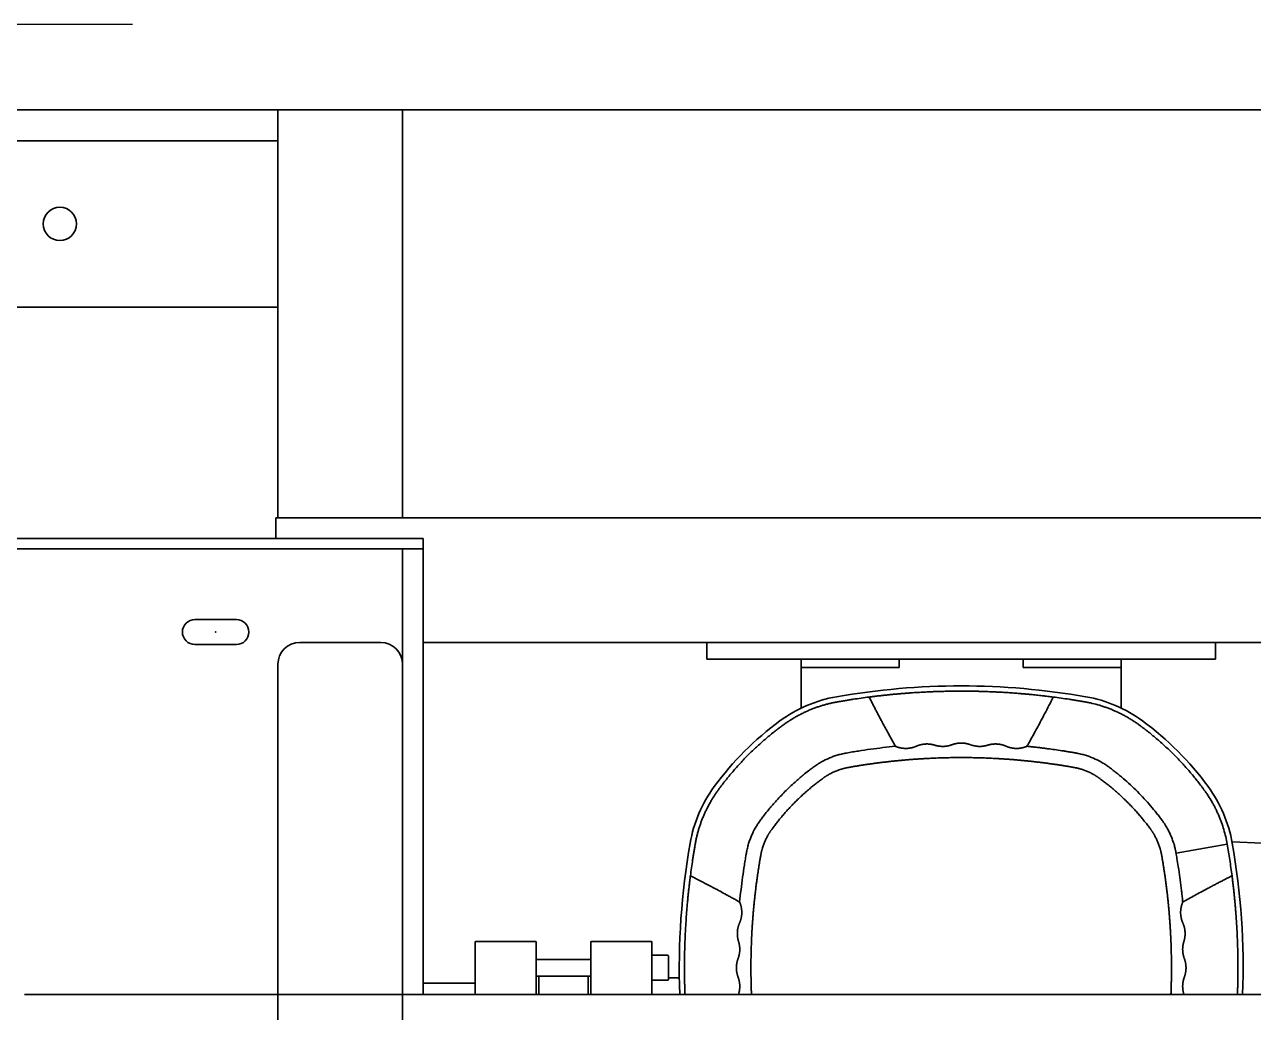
# Model space of a CAD drawing. Header units: millimetres. Extents: x 2509 to 128734, y 2492 to 91667.
# Drawn here: x 72451 to 73042, y 55551 to 56026 of the extents above; entities that cross this region are included whole.
import ezdxf

# ---------------------------------------------------------------- set-up
doc = ezdxf.new("R2010")
doc.units = ezdxf.units.MM
doc.linetypes.add('CENTER', pattern=[50.8, 31.75, -6.35, 6.35, -6.35])
for name, color, linetype in [('7标注层', 4, 'Continuous'), ('SSH_搬运系统', 7, 'Continuous'), ('SSH_货架系统', 7, 'Continuous')]:
    doc.layers.add(name, color=color, linetype=linetype)

# ---------------------------------------------------------------- blocks, each defined once
blk = doc.blocks.new('SSH-提升机')
at = {"layer": 'SSH_搬运系统', "lineweight": 35}
for p, q in [((777437.76, 264316.72), (777437.76, 266034.72)), ((777644.26, 266034.72), (777644.26, 265434.72)), ((777649.26, 266034.72), (777649.26, 265444.72)), ((777649.26, 266034.72), (777649.26, 265434.72)), ((777452.76, 265654.72), (777452.76, 265504.72)), ((777532.76, 265654.72), (777532.76, 265504.72)), ((777532.76, 265654.72), (777532.76, 265504.72)), ((777863.76, 264724.75), (777863.76, 265626.71)), ((777863.76, 264724.75), (777863.76, 265626.71)), ((777683.26, 265524.72), (777683.26, 265544.72)), ((777695.26, 265524.72), (777695.26, 265544.72)), ((777437.76, 265504.72), (777634.27, 265504.72)), ((777437.76, 265504.72), (777452.77, 265504.72)), ((777452.76, 265504.72), (777459.76, 265504.72)), ((777459.76, 265504.72), (777525.76, 265504.72)), ((777532.76, 265504.72), (777525.76, 265504.72)), ((777532.77, 265504.72), (777634.27, 265504.72)), ((777634.26, 264845.72), (777634.26, 265505.72)), ((777634.26, 265505.72), (777644.26, 265505.72)), ((777634.26, 264845.72), (777634.26, 265505.72)), ((777743.76, 265504.72), (777704.76, 265504.72)), ((777938.76, 265504.72), (777743.76, 265504.72)), ((777694.26, 265494.22), (777694.26, 265455.22)), ((777634.27, 265444.72), (777437.76, 265444.72)), ((777634.27, 265444.72), (777437.76, 265444.72)), ((777649.26, 265444.72), (777949.26, 265444.72)), ((777704.76, 265444.72), (777743.76, 265444.72)), ((777743.76, 265444.72), (777938.76, 265444.72)), ((777644.26, 265434.72), (777649.26, 265434.72)), ((777649.26, 265434.72), (777863.76, 265434.72)), ((777694.26, 265434.72), (777694.26, 264845.72)), ((777694.26, 265434.72), (777694.26, 264845.72)), ((777858.26, 265434.72), (777858.26, 265409.72)), ((777838.26, 265409.42), (777838.26, 265380.69)), ((777838.56, 265409.72), (777863.76, 265409.72)), ((777863.76, 265380.39), (777838.56, 265380.39)), ((777846.93, 265380.39), (777846.93, 265354.04)), ((777854.93, 265354.04), (777854.93, 265380.39)), ((777863.76, 265379.08), (777854.93, 265379.08)), ((777863.76, 265355.36), (777854.93, 265355.36)), ((777838.26, 265353.74), (777838.26, 265325.02)), ((777838.56, 265354.04), (777863.76, 265354.04)), ((777863.76, 265324.72), (777838.56, 265324.72)), ((777844.93, 265324.52), (777844.93, 265316.92)), ((777856.93, 265316.92), (777856.93, 265324.52)), ((777853.15, 265316.72), (777845.13, 265316.72)), ((777853.15, 265316.72), (777856.73, 265316.72)), ((777855.76, 265316.72), (777855.76, 265311.43)), ((777694.26, 265298.22), (777702.26, 265298.22)), ((777702.26, 265298.22), (777694.26, 265298.22)), ((777702.26, 265298.22), (777702.26, 265293.22)), ((777702.26, 265293.22), (777702.26, 265205.61)), ((777702.26, 265252.72), (777706.26, 265252.72)), ((777706.26, 265252.72), (777706.26, 265205.62)), ((777725.88, 265252.72), (777720.26, 265252.72)), ((777702.26, 265145.82), (777702.26, 265205.62)), ((777702.26, 265145.82), (777702.26, 265205.62)), ((777717.71, 265175.8), (777717.71, 265175.64)), ((777702.26, 265145.82), (777702.26, 265058.22)), ((777706.26, 265145.82), (777706.26, 265098.72)), ((777702.26, 265098.72), (777706.26, 265098.72)), ((777720.26, 265098.72), (777725.88, 265098.72)), ((777791.37, 265047.65), (777795.68, 265072.27)), ((777702.26, 265058.22), (777702.26, 265053.22)), ((777702.26, 265053.22), (777694.26, 265053.22)), ((777702.26, 265053.22), (777694.26, 265053.22)), ((777790.96, 265030.72), (777790.33, 265045.29))]:
    blk.add_line(p, q, dxfattribs=at)
blk.add_circle((777492.76, 265609.72), 8, dxfattribs=at)
for centre, radius, start, end in [((777689.26, 265544.72), 6, 0, 180), ((777689.26, 265524.72), 6, 180, 0), ((777704.76, 265494.22), 10.5, 90, 180), ((777704.76, 265455.22), 10.5, 180, 270), ((777838.56, 265409.42), 0.3, 90, 180), ((777838.56, 265380.69), 0.3, 180, 270), ((777838.56, 265353.74), 0.3, 90, 180), ((777838.56, 265325.02), 0.3, 180, 270), ((777845.13, 265324.52), 0.2, 90, 180), ((777856.73, 265324.52), 0.2, 0, 90), ((777845.13, 265316.92), 0.2, 180, 270), ((777856.73, 265316.92), 0.2, 270, 0), ((777850.96, 264963.47), 348, 87.8924, 99.93273), ((777802.15, 265242.23), 65, 99.93273, 126.27769), ((777850.96, 265175.72), 147.5, 126.27769, 143.72231), ((777784.45, 265224.53), 65, 143.72231, 170.06727), ((778063.21, 265175.72), 348, 170.06727, 189.93273), ((777784.45, 265126.9), 65, 189.93273, 216.27769), ((777850.96, 265175.72), 147.5, 216.27769, 233.72231), ((777802.15, 265109.21), 65, 233.72231, 260.06727), ((777850.96, 265387.97), 348, 260.06727, 272.1076)]:
    blk.add_arc(centre, radius, start, end, dxfattribs=at)
for points, degree, knots in [([(777806.66, 265306.11), (777806.84, 265306.14), (777807.2, 265306.18), (777807.76, 265306.26), (777808.33, 265306.33), (777808.92, 265306.4), (777809.52, 265306.47), (777810.59, 265306.6), (777812.17, 265306.78), (777814.24, 265307.01), (777816.34, 265307.23), (777817.96, 265307.39), (777819.27, 265307.51), (777820.17, 265307.59), (777821.18, 265307.68), (777823.2, 265307.85), (777826.32, 265308.1), (777829.8, 265308.32), (777831.99, 265308.45), (777832.93, 265308.5), (777833.32, 265308.52), (777834.42, 265308.57), (777836.75, 265308.68), (777839.64, 265308.79), (777842.2, 265308.86), (777843.63, 265308.89), (777844.63, 265308.91), (777845.67, 265308.93), (777847.14, 265308.95), (777848.7, 265308.96), (777849.79, 265308.97), (777850.34, 265308.97), (777850.61, 265308.97), (777850.75, 265308.97), (777850.82, 265308.97), (777850.85, 265308.97), (777850.87, 265308.97), (777850.88, 265308.97), (777850.88, 265308.97), (777850.88, 265308.97), (777850.88, 265308.97), (777850.88, 265308.97), (777850.88, 265308.97), (777850.88, 265308.97), (777850.88, 265308.97)], 3, [0, 0, 0, 0, 0.58753, 1.180979, 1.781189, 2.388975, 3.005122, 3.630382, 5.665804, 7.766274, 9.806797, 11.909193, 12.623763, 13.77494, 14.651268, 15.690767, 19.892793, 23.929445, 25.99219, 26.51012, 26.787103, 27.178619, 29.883576, 33.756296, 35.72843, 37.483415, 38.06133, 38.791339, 40.644595, 42.501937, 43.426369, 43.888242, 44.119102, 44.234515, 44.292216, 44.321066, 44.335491, 44.342703, 44.346309, 44.348112, 44.349014, 44.349465, 44.34969, 44.350212, 44.350212, 44.350212, 44.350212]), ([(777851.04, 265308.97), (777851.41, 265308.97), (777851.78, 265308.97), (777852.33, 265308.96), (777852.52, 265308.96), (777852.88, 265308.96), (777853.44, 265308.96), (777853.98, 265308.95), (777854.53, 265308.95), (777854.72, 265308.95), (777855.08, 265308.94), (777855.26, 265308.94), (777855.63, 265308.94), (777855.81, 265308.93), (777856.08, 265308.93), (777856.17, 265308.93), (777856.36, 265308.93), (777856.45, 265308.92), (777856.9, 265308.92), (777857.26, 265308.91), (777857.72, 265308.9), (777857.81, 265308.9), (777857.99, 265308.9), (777858.26, 265308.89), (777858.53, 265308.88), (777858.9, 265308.88), (777859.08, 265308.87), (777859.44, 265308.86), (777859.62, 265308.86), (777860.17, 265308.84), (777860.54, 265308.84), (777861.27, 265308.81), (777861.64, 265308.8), (777862.59, 265308.77), (777863.18, 265308.75), (777863.76, 265308.73)], 3, [0, 0, 0, 0, 1.098413, 1.098413, 1.64762, 1.64762, 2.196827, 3.29524, 3.29524, 3.844447, 3.844447, 4.393654, 4.393654, 4.94286, 4.94286, 5.217464, 5.217464, 5.492067, 5.492067, 6.59048, 6.59048, 6.865084, 6.865084, 7.139687, 7.688894, 7.688894, 8.2381, 8.2381, 8.787307, 8.787307, 9.88572, 9.88572, 10.984134, 10.984134, 12.724839, 12.724839, 12.724839, 12.724839]), ([(777765.17, 265292.61), (777765.41, 265292.79), (777765.65, 265292.96), (777766.14, 265293.31), (777766.39, 265293.49), (777767.13, 265294), (777767.63, 265294.33), (777768.63, 265294.98), (777769.13, 265295.3), (777770.15, 265295.92), (777770.67, 265296.22), (777772.22, 265297.11), (777773.27, 265297.67), (777774.87, 265298.46), (777775.41, 265298.72), (777776.49, 265299.22), (777777.04, 265299.46), (777778.14, 265299.93), (777778.69, 265300.16), (777779.81, 265300.6), (777780.37, 265300.81), (777781.08, 265301.07), (777781.22, 265301.12), (777781.5, 265301.22), (777781.93, 265301.37), (777782.35, 265301.51), (777783.21, 265301.79), (777783.78, 265301.97), (777784.93, 265302.31), (777785.51, 265302.47), (777786.67, 265302.78), (777787.25, 265302.93), (777788.13, 265303.13), (777788.42, 265303.2), (777789.01, 265303.33), (777789.3, 265303.39), (777789.89, 265303.51), (777790.18, 265303.57), (777790.77, 265303.68), (777791.07, 265303.74), (777791.37, 265303.79)], 3, [0, 0, 0, 0, 0.89805, 0.89805, 1.7961, 1.7961, 3.5922, 3.5922, 5.3883, 5.3883, 7.1844, 7.1844, 10.7766, 10.7766, 12.5727, 12.5727, 14.3688, 14.3688, 16.1649, 16.1649, 17.961, 17.961, 18.410024, 18.410024, 18.859049, 19.757099, 19.757099, 21.553199, 21.553199, 23.349299, 23.349299, 25.145399, 25.145399, 26.043449, 26.043449, 26.941499, 26.941499, 27.839549, 27.839549, 28.737599, 28.737599, 28.737599, 28.737599]), ([(777791.37, 265303.79), (777791.53, 265303.82), (777791.68, 265303.84), (777792, 265303.9), (777792.16, 265303.93), (777792.64, 265304.01), (777792.95, 265304.06), (777793.91, 265304.22), (777794.54, 265304.33), (777795.82, 265304.54), (777796.45, 265304.64), (777797.73, 265304.84), (777798.36, 265304.94), (777801.55, 265305.43), (777804.1, 265305.78), (777806.66, 265306.11)], 3, [0, 0, 0, 0, 0.48334, 0.48334, 0.966681, 0.966681, 1.933362, 1.933362, 3.866723, 3.866723, 5.800085, 5.800085, 7.733447, 7.733447, 15.466893, 15.466893, 15.466893, 15.466893]), ([(777819.3, 265282.4), (777818.94, 265283.04), (777818.23, 265284.3), (777817.18, 265286.18), (777815.94, 265288.43), (777814.51, 265291.04), (777812.72, 265294.37), (777810.78, 265298.04), (777808.7, 265302.07), (777807.34, 265304.76), (777806.66, 265306.11)], 3, [0, 0, 0, 0, 2.172559, 4.317495, 6.434865, 9.828884, 13.231837, 17.758302, 22.306542, 26.877073, 26.877073, 26.877073, 26.877073]), ([(777734.07, 265261.51), (777734.34, 265261.89), (777734.62, 265262.26), (777735.17, 265263), (777735.45, 265263.37), (777736.01, 265264.1), (777736.3, 265264.47), (777736.86, 265265.2), (777737.15, 265265.56), (777738.01, 265266.64), (777738.59, 265267.36), (777739.76, 265268.78), (777740.35, 265269.48), (777742.15, 265271.57), (777743.37, 265272.94), (777745.87, 265275.63), (777748.41, 265278.27), (777751.05, 265280.81), (777753.74, 265283.31), (777755.11, 265284.53), (777757.2, 265286.33), (777757.9, 265286.92), (777759.32, 265288.09), (777760.04, 265288.67), (777761.12, 265289.53), (777761.48, 265289.82), (777762.21, 265290.38), (777762.58, 265290.67), (777763.31, 265291.23), (777763.68, 265291.51), (777764.42, 265292.06), (777764.79, 265292.34), (777765.17, 265292.61)], 3, [0, 0, 0, 0, 1.3796, 1.3796, 2.7592, 2.7592, 4.138801, 4.138801, 5.518401, 5.518401, 8.277601, 8.277601, 11.036802, 11.036802, 16.555202, 16.555202, 22.073603, 27.592004, 27.592004, 33.110405, 33.110405, 35.869605, 35.869605, 38.628806, 38.628806, 40.008406, 40.008406, 41.388006, 41.388006, 42.767606, 42.767606, 44.147206, 44.147206, 44.147206, 44.147206]), ([(777779.96, 265272.46), (777780.61, 265272.93), (777781.23, 265273.36), (777782.46, 265274.15), (777783.07, 265274.52), (777784.88, 265275.54), (777786.07, 265276.13), (777787.92, 265276.93), (777788.54, 265277.18), (777789.82, 265277.65), (777790.48, 265277.87), (777791.84, 265278.29), (777792.54, 265278.48), (777793.66, 265278.75), (777794.04, 265278.84), (777794.64, 265278.97), (777794.84, 265279.01), (777795.25, 265279.09), (777795.47, 265279.13), (777795.68, 265279.16)], 3, [0, 0, 0, 0, 2.155235, 2.155235, 4.310471, 4.310471, 8.620941, 8.620941, 10.776177, 10.776177, 12.931412, 12.931412, 15.086647, 15.086647, 16.164265, 16.164265, 16.703074, 16.703074, 17.241882, 17.241882, 17.241882, 17.241882]), ([(777795.68, 265279.16), (777795.92, 265279.21), (777796.16, 265279.25), (777796.64, 265279.33), (777796.88, 265279.37), (777797.6, 265279.5), (777798.09, 265279.58), (777799.54, 265279.82), (777800.51, 265279.97), (777803.43, 265280.43), (777805.39, 265280.72), (777811.3, 265281.53), (777815.28, 265282), (777819.3, 265282.4)], 3, [0, 0, 0, 0, 0.745191, 0.745191, 1.490382, 1.490382, 2.980764, 2.980764, 5.961528, 5.961528, 11.923056, 11.923056, 23.846112, 23.846112, 23.846112, 23.846112]), ([(777829.37, 265282.45), (777827, 265281.41), (777824.44, 265281.37), (777823.35, 265281.36), (777821.46, 265281.67), (777820.3, 265282.01), (777819.92, 265282.15), (777819.65, 265282.25), (777819.3, 265282.4)], 2, [0, 0, 0, 5.176802, 5.176802, 7.247523, 8.800564, 9.577084, 9.577084, 10.353605, 10.353605, 10.353605]), ([(777838.26, 265282.93), (777837.65, 265283.12), (777837.08, 265283.24), (777836.45, 265283.37), (777834.83, 265283.55), (777831.53, 265283.39), (777829.37, 265282.45)], 2, [0, 0, 0, 1.298611, 1.298611, 2.597222, 4.545139, 9.090278, 9.090278, 9.090278]), ([(777846.51, 265283.16), (777846.01, 265282.97), (777845.56, 265282.84), (777845.06, 265282.7), (777844.56, 265282.6), (777843.49, 265282.38), (777842.44, 265282.35), (777841.3, 265282.32), (777839.65, 265282.57), (777839.09, 265282.7), (777838.73, 265282.79), (777838.26, 265282.93)], 2, [0, 0, 0, 1.05075, 1.05075, 2.1015, 2.1015, 4.203001, 4.203001, 6.304501, 7.355251, 7.355251, 8.406001, 8.406001, 8.406001]), ([(777850.96, 265283.97), (777849.76, 265283.97), (777848, 265283.63), (777847.41, 265283.46), (777847.03, 265283.35), (777846.51, 265283.16)], 2, [0, 0, 0, 2.27393, 3.410895, 3.410895, 4.54786, 4.54786, 4.54786]), ([(777855.41, 265283.16), (777855.16, 265283.25), (777855.08, 265283.28), (777854.87, 265283.35), (777854.64, 265283.42), (777854.03, 265283.6), (777852.21, 265283.97), (777850.96, 265283.97)], 2, [0, 0, 0, 0.568408, 0.568408, 1.136815, 1.136815, 2.273631, 4.547261, 4.547261, 4.547261]), ([(777863.66, 265282.93), (777863.42, 265282.85), (777863.01, 265282.74), (777862.24, 265282.56), (777860.65, 265282.32), (777858.5, 265282.37), (777856.91, 265282.68), (777856.39, 265282.83), (777855.93, 265282.97), (777855.41, 265283.16)], 2, [0, 0, 0, 0.525379, 1.050758, 2.101515, 4.203031, 6.304546, 7.355304, 7.355304, 8.406061, 8.406061, 8.406061]), ([(777754.22, 265246.72), (777754.42, 265246.98), (777755.04, 265247.83), (777756.31, 265249.49), (777758.5, 265252.24), (777761.76, 265256.06), (777766.07, 265260.61), (777770.62, 265264.92), (777774.44, 265268.18), (777777.19, 265270.37), (777778.85, 265271.64), (777779.7, 265272.27), (777779.96, 265272.46)], 3, [0, 0, 0, 0, 1.035516, 3.311454, 6.562794, 11.764938, 18.267618, 24.770298, 29.972442, 33.223782, 35.49972, 36.535232, 36.535232, 36.535232, 36.535232]), ([(777796.89, 265272.27), (777810.25, 265274.61), (777823.77, 265275.79), (777837.34, 265276.97), (777857.39, 265276.97), (777863.8, 265276.7)], 2, [0, 0, 0, 27.181943, 27.181943, 54.363885, 67.181862, 67.181862, 67.181862]), ([(777722.89, 265235.31), (777722.94, 265235.61), (777723, 265235.91), (777723.11, 265236.5), (777723.17, 265236.79), (777723.29, 265237.38), (777723.35, 265237.67), (777723.48, 265238.26), (777723.55, 265238.55), (777723.75, 265239.42), (777723.9, 265240), (777724.2, 265241.15), (777724.36, 265241.73), (777724.7, 265242.87), (777724.88, 265243.44), (777725.25, 265244.57), (777725.44, 265245.13), (777725.85, 265246.25), (777726.06, 265246.81), (777726.49, 265247.92), (777726.72, 265248.48), (777727.19, 265249.57), (777727.43, 265250.12), (777727.93, 265251.21), (777728.19, 265251.75), (777728.52, 265252.43), (777728.59, 265252.56), (777728.73, 265252.83), (777728.93, 265253.23), (777729.14, 265253.63), (777729.56, 265254.43), (777729.85, 265254.95), (777730.45, 265256), (777730.75, 265256.51), (777731.38, 265257.54), (777731.7, 265258.04), (777732.35, 265259.05), (777732.68, 265259.55), (777733.19, 265260.29), (777733.37, 265260.54), (777733.72, 265261.03), (777733.89, 265261.27), (777734.07, 265261.51)], 3, [0, 0, 0, 0, 0.898053, 0.898053, 1.796106, 1.796106, 2.694158, 2.694158, 3.592211, 3.592211, 5.388317, 5.388317, 7.184422, 7.184422, 8.980528, 8.980528, 10.776634, 10.776634, 12.572739, 12.572739, 14.368845, 14.368845, 16.164951, 16.164951, 17.961056, 17.961056, 18.410083, 18.410083, 18.859109, 19.757162, 19.757162, 21.553267, 21.553267, 23.349373, 23.349373, 25.145479, 25.145479, 26.941584, 26.941584, 27.839637, 27.839637, 28.73769, 28.73769, 28.73769, 28.73769]), ([(777706.26, 265252.72), (777707.51, 265252.72), (777710.67, 265252.72), (777714.34, 265252.72), (777716.34, 265252.72), (777718.27, 265252.72), (777720.26, 265252.72)], 2, [0, 0, 0, 3.5, 7, 10.5, 10.5, 14, 14, 14]), ([(777747.52, 265231), (777747.56, 265231.21), (777747.59, 265231.43), (777747.67, 265231.84), (777747.71, 265232.04), (777747.84, 265232.64), (777747.93, 265233.02), (777748.2, 265234.14), (777748.39, 265234.84), (777748.81, 265236.2), (777749.03, 265236.86), (777749.5, 265238.14), (777749.75, 265238.76), (777750.55, 265240.61), (777751.14, 265241.8), (777752.16, 265243.61), (777752.53, 265244.22), (777753.12, 265245.14), (777753.33, 265245.45), (777753.76, 265246.08), (777753.99, 265246.4), (777754.22, 265246.72)], 3, [0, 0, 0, 0, 0.538811, 0.538811, 1.077622, 1.077622, 2.155245, 2.155245, 4.310489, 4.310489, 6.465734, 6.465734, 8.620978, 8.620978, 12.931467, 12.931467, 15.086712, 15.086712, 16.164334, 16.164334, 17.241956, 17.241956, 17.241956, 17.241956]), ([(777720.57, 265220.02), (777720.9, 265222.58), (777721.26, 265225.13), (777721.74, 265228.32), (777721.84, 265228.96), (777722.04, 265230.23), (777722.14, 265230.86), (777722.35, 265232.14), (777722.46, 265232.77), (777722.62, 265233.73), (777722.67, 265234.04), (777722.75, 265234.52), (777722.78, 265234.68), (777722.84, 265235), (777722.86, 265235.15), (777722.89, 265235.31)], 3, [0, 0, 0, 0, 7.733471, 7.733471, 9.666838, 9.666838, 11.600206, 11.600206, 13.533574, 13.533574, 14.500258, 14.500258, 14.983599, 14.983599, 15.466941, 15.466941, 15.466941, 15.466941]), ([(777744.28, 265207.38), (777744.68, 265211.4), (777745.15, 265215.38), (777745.96, 265221.29), (777746.25, 265223.25), (777746.71, 265226.17), (777746.86, 265227.14), (777747.1, 265228.59), (777747.19, 265229.08), (777747.35, 265230.04), (777747.43, 265230.52), (777747.52, 265231)], 3, [0, 0, 0, 0, 11.923061, 11.923061, 17.884592, 17.884592, 20.865358, 20.865358, 22.35574, 22.35574, 23.846123, 23.846123, 23.846123, 23.846123]), ([(777754.41, 265229.79), (777752.07, 265216.43), (777750.89, 265202.91), (777749.71, 265189.34), (777749.71, 265162.1), (777750.89, 265148.53), (777752.07, 265135.01), (777754.41, 265121.64)], 2, [0, 0, 0, 27.171882, 27.171882, 54.343765, 81.515647, 81.515647, 108.68753, 108.68753, 108.68753]), ([(777754.41, 265121.64), (777752.07, 265135.01), (777750.89, 265148.53), (777749.71, 265162.1), (777749.71, 265189.34), (777750.89, 265202.91), (777752.07, 265216.43), (777754.41, 265229.79)], 2, [0, 0, 0, 27.171882, 27.171882, 54.343765, 81.515647, 81.515647, 108.68753, 108.68753, 108.68753]), ([(777718.17, 265193.43), (777718.22, 265194.51), (777718.28, 265195.6), (777718.42, 265197.8), (777718.49, 265198.9), (777718.59, 265200.29), (777718.61, 265200.57), (777718.64, 265200.98), (777718.65, 265201.12), (777718.67, 265201.4), (777718.68, 265201.54), (777718.73, 265202.24), (777718.78, 265202.79), (777718.84, 265203.63), (777718.86, 265203.9), (777718.91, 265204.46), (777718.93, 265204.74), (777718.98, 265205.29), (777719, 265205.57), (777719.05, 265206.12), (777719.08, 265206.4), (777719.12, 265206.81), (777719.13, 265206.95), (777719.15, 265207.23), (777719.17, 265207.37), (777719.2, 265207.78), (777719.23, 265208.06), (777719.28, 265208.61), (777719.31, 265208.89), (777719.36, 265209.44), (777719.39, 265209.72), (777719.47, 265210.56), (777719.53, 265211.11), (777719.65, 265212.22), (777719.71, 265212.78), (777719.8, 265213.62), (777719.83, 265213.9), (777719.89, 265214.46), (777719.92, 265214.74), (777719.99, 265215.3), (777720.02, 265215.58), (777720.09, 265216.14), (777720.12, 265216.42), (777720.19, 265216.98), (777720.22, 265217.26), (777720.27, 265217.68), (777720.29, 265217.82), (777720.31, 265218.03), (777720.32, 265218.1), (777720.34, 265218.24), (777720.38, 265218.59), (777720.43, 265218.94), (777720.5, 265219.48), (777720.53, 265219.76), (777720.57, 265220.02)], 3, [0, 0, 0, 0, 3.338572, 3.338572, 6.677144, 6.677144, 7.511787, 7.511787, 7.929109, 7.929109, 8.34643, 8.34643, 10.015716, 10.015716, 10.850359, 10.850359, 11.685002, 11.685002, 12.519645, 12.519645, 13.354288, 13.354288, 13.77161, 13.77161, 14.188931, 14.188931, 15.023574, 15.023574, 15.858217, 15.858217, 16.692861, 16.692861, 18.362147, 18.362147, 20.031433, 20.031433, 20.866076, 20.866076, 21.700719, 21.700719, 22.535362, 22.535362, 23.370005, 23.370005, 24.204648, 24.204648, 24.621969, 24.621969, 24.83063, 24.83063, 25.039291, 25.873934, 25.873934, 26.708577, 26.708577, 26.708577, 26.708577]), ([(777720.57, 265220.02), (777721.15, 265219.73), (777722.31, 265219.15), (777724.05, 265218.26), (777725.78, 265217.37), (777727.51, 265216.48), (777729.23, 265215.58), (777730.95, 265214.68), (777733.05, 265213.56), (777735.55, 265212.22), (777738.44, 265210.64), (777741.36, 265209.03), (777743.3, 265207.93), (777744.28, 265207.38)], 3, [0, 0, 0, 0, 1.968044, 3.930696, 5.887992, 7.839974, 9.786684, 11.728169, 13.664475, 16.931172, 20.222021, 23.537236, 26.877094, 26.877094, 26.877094, 26.877094]), ([(777744.28, 265207.38), (777744.62, 265206.57), (777744.84, 265205.81), (777745.19, 265204.55), (777745.28, 265203.27), (777745.38, 265201.7), (777744.98, 265199.42), (777744.75, 265198.7), (777744.54, 265198.01), (777744.24, 265197.31)], 2, [0, 0, 0, 2.589793, 2.589793, 5.179585, 5.179585, 7.769378, 9.064275, 9.064275, 10.359171, 10.359171, 10.359171]), ([(777706.26, 265205.62), (777705.62, 265205.62), (777705.05, 265205.62), (777704.05, 265205.62), (777703.63, 265205.62), (777702.95, 265205.62), (777702.69, 265205.62), (777702.35, 265205.62), (777702.26, 265205.62), (777702.26, 265205.62)], 3, [0, 0, 0, 0, 1.001609, 1.001609, 2.003218, 2.003218, 3.004826, 3.004826, 3.9999, 3.9999, 3.9999, 3.9999]), ([(777744.24, 265197.31), (777744, 265196.75), (777743.84, 265196.29), (777743.64, 265195.7), (777743.22, 265193.9), (777743.15, 265192.18), (777743.21, 265190.95), (777743.33, 265190.21), (777743.41, 265189.7), (777743.53, 265189.18), (777743.62, 265188.85), (777743.75, 265188.42)], 2, [0, 0, 0, 1.136962, 1.136962, 2.273925, 4.547849, 5.457419, 6.821774, 6.821774, 7.958736, 7.958736, 9.095699, 9.095699, 9.095699]), ([(777717.71, 265175.8), (777717.71, 265176.17), (777717.71, 265176.53), (777717.72, 265177.27), (777717.72, 265177.64), (777717.72, 265178.37), (777717.73, 265178.74), (777717.73, 265179.47), (777717.74, 265179.84), (777717.74, 265180.38), (777717.75, 265180.57), (777717.75, 265180.93), (777717.76, 265181.11), (777717.76, 265181.66), (777717.77, 265182.02), (777717.78, 265182.56), (777717.78, 265182.74), (777717.79, 265183.01), (777717.79, 265183.1), (777717.8, 265183.29), (777717.8, 265183.38), (777717.81, 265183.83), (777717.82, 265184.2), (777717.84, 265184.93), (777717.85, 265185.29), (777717.87, 265186.03), (777717.88, 265186.39), (777717.9, 265187.13), (777717.91, 265187.5), (777717.94, 265188.24), (777717.95, 265188.61), (777717.98, 265189.35), (777718, 265189.73), (777718.02, 265190.28), (777718.03, 265190.47), (777718.04, 265190.75), (777718.04, 265190.85), (777718.05, 265191.03), (777718.06, 265191.13), (777718.08, 265191.59), (777718.09, 265191.96), (777718.13, 265192.7), (777718.15, 265193.07), (777718.17, 265193.43)], 3, [0, 0, 0, 0, 1.102594, 1.102594, 2.205188, 2.205188, 3.307782, 3.307782, 4.410377, 4.410377, 4.961674, 4.961674, 5.512971, 5.512971, 6.615565, 6.615565, 7.166862, 7.166862, 7.44251, 7.44251, 7.718159, 7.718159, 8.820753, 8.820753, 9.923347, 9.923347, 11.025941, 11.025941, 12.128535, 12.128535, 13.23113, 13.23113, 14.333724, 14.333724, 14.885021, 14.885021, 15.160669, 15.160669, 15.436318, 15.436318, 16.538912, 16.538912, 17.641506, 17.641506, 17.641506, 17.641506]), ([(777743.75, 265188.42), (777743.9, 265187.93), (777743.99, 265187.55), (777744.11, 265187.02), (777744.35, 265185.45), (777744.31, 265183.29), (777744.01, 265181.71), (777743.73, 265180.72), (777743.52, 265180.17)], 2, [0, 0, 0, 1.050747, 1.050747, 2.101495, 4.202989, 6.304484, 7.355231, 8.405979, 8.405979, 8.405979]), ([(777743.52, 265180.17), (777743.33, 265179.64), (777743.22, 265179.25), (777743.05, 265178.67), (777742.71, 265176.92), (777742.71, 265175.72)], 2, [0, 0, 0, 1.136818, 1.136818, 2.273636, 4.547272, 4.547272, 4.547272]), ([(777720.57, 265131.41), (777720.51, 265131.83), (777720.46, 265132.26), (777720.35, 265133.13), (777720.29, 265133.57), (777720.19, 265134.45), (777720.13, 265134.9), (777720.05, 265135.58), (777720.03, 265135.81), (777719.99, 265136.15), (777719.97, 265136.26), (777719.95, 265136.49), (777719.93, 265136.61), (777719.82, 265137.64), (777719.72, 265138.56), (777719.57, 265139.93), (777719.52, 265140.38), (777719.43, 265141.3), (777719.39, 265141.75), (777719.32, 265142.43), (777719.3, 265142.66), (777719.25, 265143.11), (777719.23, 265143.34), (777719.19, 265143.79), (777719.17, 265144.02), (777719.13, 265144.47), (777719.11, 265144.7), (777719.07, 265145.15), (777719.05, 265145.38), (777719.02, 265145.72), (777719.01, 265145.83), (777718.99, 265146.06), (777718.98, 265146.17), (777718.95, 265146.51), (777718.93, 265146.74), (777718.89, 265147.19), (777718.87, 265147.42), (777718.82, 265148.1), (777718.78, 265148.55), (777718.71, 265149.47), (777718.68, 265149.92), (777718.58, 265151.29), (777718.51, 265152.21), (777718.42, 265153.59), (777718.39, 265154.05), (777718.34, 265154.97), (777718.31, 265155.43), (777718.28, 265156.01), (777718.27, 265156.13), (777718.26, 265156.36), (777718.24, 265156.71), (777718.22, 265157.05), (777718.2, 265157.4), (777718.19, 265157.51), (777718.18, 265157.74), (777718.17, 265157.86), (777718.16, 265158.2), (777718.15, 265158.43), (777718.13, 265158.78), (777718.12, 265158.89), (777718.11, 265159.12), (777718.1, 265159.47), (777718.08, 265159.82), (777718.06, 265160.16), (777718.06, 265160.28), (777718.05, 265160.51), (777718.03, 265160.86), (777718.02, 265161.21), (777717.99, 265161.91), (777717.97, 265162.38), (777717.94, 265163.32), (777717.92, 265163.79), (777717.89, 265164.73), (777717.87, 265165.21), (777717.86, 265165.8), (777717.85, 265165.92), (777717.85, 265166.16), (777717.84, 265166.28), (777717.83, 265166.63), (777717.83, 265166.87), (777717.81, 265167.34), (777717.81, 265167.7), (777717.8, 265168.05), (777717.79, 265168.29), (777717.79, 265168.4), (777717.78, 265168.76), (777717.78, 265168.99), (777717.77, 265169.34), (777717.77, 265169.46), (777717.77, 265169.69), (777717.76, 265169.81), (777717.75, 265170.39), (777717.75, 265170.86), (777717.73, 265171.81), (777717.73, 265172.28), (777717.72, 265173.71), (777717.71, 265174.67), (777717.71, 265175.64)], 3, [0, 0, 0, 0, 1.385947, 1.385947, 2.771894, 2.771894, 4.157841, 4.157841, 4.850815, 4.850815, 5.197302, 5.197302, 5.543788, 5.543788, 8.315682, 8.315682, 9.70163, 9.70163, 11.087577, 11.087577, 11.78055, 11.78055, 12.473524, 12.473524, 13.166497, 13.166497, 13.859471, 13.859471, 14.552444, 14.552444, 14.898931, 14.898931, 15.245418, 15.245418, 15.938391, 15.938391, 16.631365, 16.631365, 18.017312, 18.017312, 19.403259, 19.403259, 22.175153, 22.175153, 23.5611, 23.5611, 24.947047, 24.947047, 25.293534, 25.293534, 25.640021, 26.332994, 26.332994, 26.679481, 26.679481, 27.025968, 27.025968, 27.718942, 27.718942, 28.065428, 28.065428, 28.411915, 29.104889, 29.104889, 29.451375, 29.451375, 29.797862, 30.490836, 30.490836, 31.876783, 31.876783, 33.26273, 33.26273, 34.648677, 34.648677, 34.995164, 34.995164, 35.34165, 35.34165, 36.034624, 36.034624, 36.727597, 37.074084, 37.074084, 37.420571, 37.420571, 38.113545, 38.113545, 38.460031, 38.460031, 38.806518, 38.806518, 40.192465, 40.192465, 41.578412, 41.578412, 44.350306, 44.350306, 44.350306, 44.350306]), ([(777742.71, 265175.72), (777742.71, 265175.14), (777742.84, 265173.72), (777743.04, 265172.87), (777743.22, 265172.1), (777743.52, 265171.27)], 2, [0, 0, 0, 0.909651, 2.274128, 2.274128, 4.548256, 4.548256, 4.548256]), ([(777743.52, 265171.27), (777744.28, 265169.24), (777744.33, 265167.13), (777744.36, 265165.97), (777744.09, 265164.3), (777743.95, 265163.72), (777743.88, 265163.43), (777743.75, 265163.02)], 2, [0, 0, 0, 4.200893, 4.200893, 6.301339, 7.351562, 7.351562, 8.401786, 8.401786, 8.401786]), ([(777743.75, 265163.02), (777743.55, 265162.37), (777743.33, 265161.29), (777743.27, 265160.84), (777743.14, 265159.83), (777743.17, 265158.84), (777743.21, 265157.62), (777743.6, 265155.86), (777743.98, 265154.72), (777744.24, 265154.13)], 2, [0, 0, 0, 1.515878, 2.526463, 2.526463, 4.547633, 4.547633, 6.82145, 7.958358, 9.095267, 9.095267, 9.095267]), ([(777744.24, 265154.13), (777744.57, 265153.37), (777744.77, 265152.68), (777745.16, 265151.39), (777745.26, 265150.08), (777745.33, 265149.28), (777745.26, 265147.7), (777744.99, 265146.12), (777744.75, 265145.34), (777744.65, 265144.99), (777744.51, 265144.64), (777744.43, 265144.41), (777744.28, 265144.05)], 2, [0, 0, 0, 2.590212, 2.590212, 5.180425, 5.180425, 6.475531, 7.770637, 9.065743, 9.065743, 9.713296, 9.713296, 10.36085, 10.36085, 10.36085]), ([(777702.26, 265145.82), (777702.26, 265145.82), (777702.35, 265145.82), (777702.69, 265145.82), (777702.95, 265145.82), (777703.63, 265145.82), (777704.05, 265145.82), (777705.05, 265145.82), (777705.62, 265145.82), (777706.26, 265145.82)], 3, [0, 0, 0, 0, 1.000025, 1.000025, 2.00005, 2.00005, 3.000075, 3.000075, 4.0001, 4.0001, 4.0001, 4.0001]), ([(777744.28, 265144.05), (777743.66, 265143.7), (777742.41, 265143), (777740.56, 265141.97), (777738.33, 265140.73), (777735.71, 265139.3), (777732.36, 265137.5), (777728.67, 265135.56), (777724.63, 265133.46), (777721.92, 265132.1), (777720.57, 265131.41)], 3, [0, 0, 0, 0, 2.137871, 4.250743, 6.338679, 9.752496, 13.174605, 17.720104, 22.287441, 26.877134, 26.877134, 26.877134, 26.877134]), ([(777747.52, 265120.43), (777747.49, 265120.57), (777747.44, 265120.85), (777747.37, 265121.28), (777747.3, 265121.7), (777747.22, 265122.13), (777747.11, 265122.83), (777746.92, 265123.96), (777746.67, 265125.51), (777746.31, 265127.83), (777745.89, 265130.69), (777745.48, 265133.65), (777745.17, 265136.07), (777744.93, 265138.06), (777744.7, 265140.05), (777744.48, 265142.05), (777744.35, 265143.39), (777744.28, 265144.05)], 3, [0, 0, 0, 0, 0.426745, 0.85474, 1.282042, 1.709339, 2.167991, 3.423596, 5.14277, 6.867012, 10.481578, 13.814901, 15.811247, 17.812818, 19.819357, 21.830607, 23.846314, 23.846314, 23.846314, 23.846314]), ([(777722.89, 265116.12), (777722.86, 265116.28), (777722.84, 265116.44), (777722.78, 265116.76), (777722.75, 265116.92), (777722.67, 265117.39), (777722.62, 265117.71), (777722.46, 265118.66), (777722.35, 265119.3), (777722.14, 265120.57), (777722.04, 265121.21), (777721.84, 265122.48), (777721.74, 265123.12), (777721.26, 265126.3), (777720.9, 265128.85), (777720.57, 265131.41)], 3, [0, 0, 0, 0, 0.48334, 0.48334, 0.966681, 0.966681, 1.933361, 1.933361, 3.866722, 3.866722, 5.800083, 5.800083, 7.733444, 7.733444, 15.466889, 15.466889, 15.466889, 15.466889]), ([(777754.22, 265104.71), (777753.99, 265105.04), (777753.76, 265105.36), (777753.33, 265105.99), (777753.12, 265106.3), (777752.72, 265106.91), (777752.54, 265107.22), (777752.17, 265107.82), (777751.99, 265108.13), (777751.14, 265109.63), (777750.55, 265110.83), (777749.75, 265112.68), (777749.5, 265113.3), (777749.03, 265114.58), (777748.81, 265115.24), (777748.39, 265116.6), (777748.2, 265117.3), (777747.93, 265118.42), (777747.84, 265118.8), (777747.71, 265119.39), (777747.67, 265119.6), (777747.59, 265120.01), (777747.55, 265120.22), (777747.52, 265120.43)], 3, [0, 0, 0, 0, 1.077626, 1.077626, 2.155251, 2.155251, 3.232877, 3.232877, 4.310503, 4.310503, 8.621005, 8.621005, 10.776256, 10.776256, 12.931508, 12.931508, 15.086759, 15.086759, 16.164385, 16.164385, 16.703197, 16.703197, 17.24201, 17.24201, 17.24201, 17.24201]), ([(777734.07, 265089.92), (777733.71, 265090.41), (777733.37, 265090.9), (777732.68, 265091.88), (777732.35, 265092.38), (777731.7, 265093.38), (777731.38, 265093.89), (777730.76, 265094.91), (777730.46, 265095.42), (777729.87, 265096.46), (777729.58, 265096.98), (777729.02, 265098.03), (777728.75, 265098.56), (777728.22, 265099.63), (777727.96, 265100.16), (777727.46, 265101.25), (777727.22, 265101.79), (777726.75, 265102.89), (777726.52, 265103.45), (777726.08, 265104.56), (777725.87, 265105.12), (777725.61, 265105.83), (777725.56, 265105.97), (777725.46, 265106.26), (777725.32, 265106.68), (777725.17, 265107.11), (777724.89, 265107.96), (777724.71, 265108.54), (777724.2, 265110.26), (777723.89, 265111.42), (777723.48, 265113.17), (777723.35, 265113.76), (777723.17, 265114.64), (777723.11, 265114.94), (777723.03, 265115.38), (777723, 265115.53), (777722.94, 265115.83), (777722.92, 265115.97), (777722.89, 265116.12)], 3, [0, 0, 0, 0, 1.796099, 1.796099, 3.592197, 3.592197, 5.388296, 5.388296, 7.184394, 7.184394, 8.980493, 8.980493, 10.776591, 10.776591, 12.57269, 12.57269, 14.368788, 14.368788, 16.164887, 16.164887, 17.960985, 17.960985, 18.41001, 18.41001, 18.859035, 19.757084, 19.757084, 21.553182, 21.553182, 25.145379, 25.145379, 26.941478, 26.941478, 27.839527, 27.839527, 28.288552, 28.288552, 28.737576, 28.737576, 28.737576, 28.737576]), ([(777779.96, 265078.98), (777779.38, 265079.4), (777778.8, 265079.84), (777777.64, 265080.72), (777777.05, 265081.18), (777775.3, 265082.56), (777774.13, 265083.52), (777770.64, 265086.51), (777768.33, 265088.64), (777763.89, 265093.08), (777761.76, 265095.39), (777758.77, 265098.89), (777757.81, 265100.06), (777756.42, 265101.81), (777755.97, 265102.39), (777755.08, 265103.55), (777754.64, 265104.14), (777754.22, 265104.71)], 3, [0, 0, 0, 0, 2.283417, 2.283417, 4.566833, 4.566833, 9.133667, 9.133667, 18.267334, 18.267334, 27.401, 27.401, 31.967834, 31.967834, 34.251251, 34.251251, 36.534667, 36.534667, 36.534667, 36.534667]), ([(777706.26, 265098.72), (777707.1, 265098.72), (777708.06, 265098.72), (777710.16, 265098.72), (777711.3, 265098.72), (777713.71, 265098.72), (777714.98, 265098.72), (777717.59, 265098.72), (777718.93, 265098.72), (777720.26, 265098.72)], 3, [0, 0, 0, 0, 3.5, 3.5, 7, 7, 10.5, 10.5, 14, 14, 14, 14]), ([(777765.17, 265058.82), (777764.79, 265059.1), (777764.42, 265059.37), (777763.87, 265059.79), (777763.68, 265059.93), (777763.31, 265060.21), (777762.39, 265060.91), (777761.48, 265061.62), (777760.04, 265062.76), (777759.32, 265063.34), (777757.9, 265064.52), (777757.2, 265065.11), (777755.11, 265066.91), (777753.74, 265068.13), (777751.05, 265070.62), (777749.73, 265071.89), (777747.14, 265074.48), (777745.87, 265075.8), (777743.37, 265078.49), (777742.15, 265079.86), (777740.35, 265081.95), (777739.76, 265082.66), (777738.59, 265084.08), (777738.01, 265084.79), (777737.15, 265085.87), (777736.86, 265086.24), (777736.3, 265086.97), (777736.01, 265087.33), (777735.59, 265087.88), (777735.45, 265088.07), (777735.18, 265088.44), (777735.04, 265088.62), (777734.62, 265089.18), (777734.34, 265089.55), (777734.07, 265089.92)], 3, [0, 0, 0, 0, 1.3796, 1.3796, 2.0694, 2.0694, 2.7592, 5.5184, 5.5184, 8.2776, 8.2776, 11.0368, 11.0368, 16.5552, 16.5552, 22.0736, 22.0736, 27.592, 27.592, 33.1104, 33.1104, 35.8696, 35.8696, 38.6288, 38.6288, 40.0084, 40.0084, 41.388, 41.388, 42.0778, 42.0778, 42.7676, 42.7676, 44.1472, 44.1472, 44.1472, 44.1472]), ([(777795.68, 265072.27), (777795.57, 265072.29), (777795.33, 265072.33), (777794.93, 265072.41), (777794.46, 265072.5), (777793.79, 265072.65), (777792.99, 265072.84), (777791.64, 265073.2), (777789.94, 265073.73), (777787.96, 265074.48), (777786.11, 265075.29), (777784.68, 265076.02), (777783.33, 265076.76), (777782.38, 265077.33), (777781.53, 265077.89), (777780.95, 265078.27), (777780.43, 265078.63), (777780.09, 265078.89), (777779.96, 265078.98)], 3, [0, 0, 0, 0, 0.327201, 0.734106, 1.215495, 1.766025, 2.785752, 3.709337, 5.952835, 8.104277, 10.058536, 12.029895, 12.904105, 14.686277, 15.348168, 15.954462, 16.769222, 17.242289, 17.242289, 17.242289, 17.242289]), ([(777863.8, 265074.73), (777857.39, 265074.47), (777837.34, 265074.47), (777823.77, 265075.65), (777810.25, 265076.83), (777796.89, 265079.17)], 2, [0, 0, 0, 12.816398, 39.99856, 39.99856, 67.180721, 67.180721, 67.180721]), ([(777819.3, 265069.04), (777818.64, 265069.1), (777817.27, 265069.24), (777815.1, 265069.48), (777812.74, 265069.75), (777810.18, 265070.07), (777806.65, 265070.54), (777802.66, 265071.12), (777798.72, 265071.75), (777796.55, 265072.12), (777795.68, 265072.27)], 3, [0, 0, 0, 0, 1.973959, 4.151617, 6.531049, 9.110194, 11.886873, 17.226027, 21.204943, 23.846288, 23.846288, 23.846288, 23.846288]), ([(777806.66, 265045.32), (777806.91, 265045.83), (777807.43, 265046.86), (777808.21, 265048.39), (777808.99, 265049.92), (777809.78, 265051.45), (777810.57, 265052.97), (777811.37, 265054.49), (777812.17, 265056.01), (777813.21, 265057.97), (777814.5, 265060.38), (777816.07, 265063.24), (777817.67, 265066.13), (777818.75, 265068.07), (777819.3, 265069.04)], 3, [0, 0, 0, 0, 1.732171, 3.461838, 5.189023, 6.913748, 8.636037, 10.355916, 12.073417, 13.788573, 17.017266, 20.274865, 23.561602, 26.877778, 26.877778, 26.877778, 26.877778]), ([(777819.3, 265069.04), (777820.11, 265069.38), (777820.87, 265069.59), (777822.13, 265069.94), (777823.41, 265070.03), (777824.98, 265070.14), (777827.26, 265069.73), (777827.99, 265069.51), (777828.67, 265069.3), (777829.37, 265068.99)], 2, [0, 0, 0, 2.589793, 2.589793, 5.179586, 5.179586, 7.769379, 9.064275, 9.064275, 10.359171, 10.359171, 10.359171]), ([(777829.37, 265068.99), (777829.93, 265068.75), (777830.4, 265068.59), (777830.98, 265068.39), (777832.78, 265067.97), (777834.5, 265067.91), (777835.73, 265067.96), (777836.48, 265068.08), (777836.98, 265068.16), (777837.5, 265068.29), (777837.83, 265068.37), (777838.26, 265068.5)], 2, [0, 0, 0, 1.136962, 1.136962, 2.273925, 4.547849, 5.457419, 6.821774, 6.821774, 7.958736, 7.958736, 9.095699, 9.095699, 9.095699]), ([(777838.26, 265068.5), (777838.51, 265068.58), (777838.92, 265068.7), (777839.69, 265068.88), (777841.28, 265069.11), (777843.43, 265069.06), (777845.01, 265068.75), (777845.54, 265068.6), (777846, 265068.47), (777846.51, 265068.28)], 2, [0, 0, 0, 0.525379, 1.050758, 2.101515, 4.203031, 6.304546, 7.355304, 7.355304, 8.406061, 8.406061, 8.406061]), ([(777846.51, 265068.28), (777846.77, 265068.18), (777846.85, 265068.16), (777847.05, 265068.09), (777847.28, 265068.02), (777847.9, 265067.83), (777849.71, 265067.47), (777850.96, 265067.47)], 2, [0, 0, 0, 0.568408, 0.568408, 1.136815, 1.136815, 2.273631, 4.547261, 4.547261, 4.547261]), ([(777850.96, 265067.47), (777852.17, 265067.47), (777853.93, 265067.81), (777854.51, 265067.98), (777854.9, 265068.09), (777855.41, 265068.28)], 2, [0, 0, 0, 2.27393, 3.410895, 3.410895, 4.54786, 4.54786, 4.54786]), ([(777855.41, 265068.28), (777855.92, 265068.47), (777856.37, 265068.6), (777856.87, 265068.74), (777857.37, 265068.84), (777858.43, 265069.05), (777859.49, 265069.08), (777860.63, 265069.12), (777862.28, 265068.87), (777862.83, 265068.74), (777863.2, 265068.65), (777863.66, 265068.5)], 2, [0, 0, 0, 1.05075, 1.05075, 2.1015, 2.1015, 4.203001, 4.203001, 6.304501, 7.355251, 7.355251, 8.406001, 8.406001, 8.406001]), ([(777791.37, 265047.65), (777790.18, 265047.85), (777789.01, 265048.09), (777786.68, 265048.64), (777785.53, 265048.95), (777783.24, 265049.63), (777782.11, 265050), (777780.43, 265050.6), (777779.87, 265050.81), (777778.76, 265051.25), (777778.21, 265051.47), (777777.11, 265051.94), (777776.56, 265052.18), (777775.47, 265052.69), (777774.93, 265052.95), (777774.25, 265053.28), (777774.12, 265053.35), (777773.85, 265053.48), (777773.45, 265053.69), (777773.05, 265053.9), (777772.25, 265054.32), (777771.73, 265054.61), (777770.16, 265055.5), (777769.14, 265056.12), (777767.63, 265057.1), (777767.13, 265057.44), (777766.14, 265058.12), (777765.65, 265058.47), (777765.17, 265058.82)], 3, [0, 0, 0, 0, 3.592161, 3.592161, 7.184321, 7.184321, 10.776482, 10.776482, 12.572562, 12.572562, 14.368642, 14.368642, 16.164722, 16.164722, 17.960803, 17.960803, 18.409823, 18.409823, 18.858843, 19.756883, 19.756883, 21.552963, 21.552963, 25.145124, 25.145124, 26.941204, 26.941204, 28.737284, 28.737284, 28.737284, 28.737284]), ([(777806.66, 265045.32), (777805.38, 265045.49), (777804.1, 265045.66), (777801.55, 265046.02), (777800.27, 265046.2), (777796.45, 265046.79), (777793.91, 265047.2), (777791.37, 265047.65)], 3, [0, 0, 0, 0, 3.866728, 3.866728, 7.733456, 7.733456, 15.466913, 15.466913, 15.466913, 15.466913]), ([(777833.25, 265042.92), (777832.17, 265042.98), (777831.08, 265043.04), (777828.88, 265043.17), (777827.78, 265043.24), (777826.39, 265043.34), (777826.11, 265043.36), (777825.7, 265043.39), (777825.56, 265043.4), (777825.28, 265043.42), (777825.14, 265043.43), (777824.44, 265043.49), (777823.89, 265043.53), (777823.05, 265043.6), (777822.78, 265043.62), (777822.22, 265043.66), (777821.94, 265043.69), (777821.39, 265043.74), (777821.11, 265043.76), (777820.56, 265043.81), (777820.28, 265043.83), (777819.87, 265043.87), (777819.73, 265043.88), (777819.45, 265043.91), (777819.32, 265043.92), (777818.9, 265043.96), (777818.62, 265043.98), (777818.07, 265044.04), (777817.79, 265044.06), (777817.24, 265044.12), (777816.96, 265044.14), (777816.13, 265044.23), (777815.57, 265044.28), (777814.46, 265044.4), (777813.9, 265044.46), (777813.06, 265044.55), (777812.78, 265044.58), (777812.22, 265044.65), (777811.94, 265044.68), (777811.39, 265044.74), (777811.11, 265044.77), (777810.55, 265044.84), (777810.27, 265044.87), (777809.7, 265044.94), (777809.42, 265044.97), (777809, 265045.03), (777808.86, 265045.04), (777808.65, 265045.07), (777808.58, 265045.08), (777808.44, 265045.09), (777808.09, 265045.14), (777807.74, 265045.18), (777807.2, 265045.25), (777806.92, 265045.29), (777806.66, 265045.32)], 3, [0, 0, 0, 0, 3.338582, 3.338582, 6.677163, 6.677163, 7.511808, 7.511808, 7.929131, 7.929131, 8.346454, 8.346454, 10.015745, 10.015745, 10.85039, 10.85039, 11.685035, 11.685035, 12.519681, 12.519681, 13.354326, 13.354326, 13.771649, 13.771649, 14.188972, 14.188972, 15.023617, 15.023617, 15.858262, 15.858262, 16.692908, 16.692908, 18.362198, 18.362198, 20.031489, 20.031489, 20.866135, 20.866135, 21.70078, 21.70078, 22.535425, 22.535425, 23.370071, 23.370071, 24.204716, 24.204716, 24.622039, 24.622039, 24.8307, 24.8307, 25.039362, 25.874007, 25.874007, 26.708652, 26.708652, 26.708652, 26.708652]), ([(777850.88, 265042.47), (777850.52, 265042.47), (777850.15, 265042.47), (777849.59, 265042.47), (777849.41, 265042.47), (777849.04, 265042.47), (777848.49, 265042.48), (777847.94, 265042.48), (777847.39, 265042.49), (777847.21, 265042.49), (777846.84, 265042.49), (777846.66, 265042.49), (777846.3, 265042.5), (777846.12, 265042.5), (777845.84, 265042.51), (777845.75, 265042.51), (777845.57, 265042.51), (777845.48, 265042.51), (777845.03, 265042.52), (777844.66, 265042.52), (777844.21, 265042.53), (777844.12, 265042.54), (777843.94, 265042.54), (777843.67, 265042.54), (777843.39, 265042.55), (777843.03, 265042.56), (777842.85, 265042.56), (777842.48, 265042.57), (777842.3, 265042.58), (777841.75, 265042.59), (777841.39, 265042.6), (777840.65, 265042.62), (777840.29, 265042.63), (777839.18, 265042.67), (777838.44, 265042.69), (777837.33, 265042.74), (777836.96, 265042.75), (777836.4, 265042.77), (777836.21, 265042.78), (777835.93, 265042.79), (777835.84, 265042.8), (777835.65, 265042.81), (777835.18, 265042.83), (777834.72, 265042.85), (777833.98, 265042.88), (777833.62, 265042.9), (777833.25, 265042.92)], 3, [0, 0, 0, 0, 1.102626, 1.102626, 1.65394, 1.65394, 2.205253, 3.307879, 3.307879, 3.859192, 3.859192, 4.410505, 4.410505, 4.961819, 4.961819, 5.237475, 5.237475, 5.513132, 5.513132, 6.615758, 6.615758, 6.891415, 6.891415, 7.167071, 7.718385, 7.718385, 8.269698, 8.269698, 8.821011, 8.821011, 9.923637, 9.923637, 11.026264, 11.026264, 13.231516, 13.231516, 14.334143, 14.334143, 14.885456, 14.885456, 15.161113, 15.161113, 15.436769, 16.539395, 16.539395, 17.642022, 17.642022, 17.642022, 17.642022]), ([(777863.76, 265042.7), (777863.32, 265042.69), (777862.88, 265042.67), (777861.96, 265042.64), (777861.49, 265042.63), (777860.79, 265042.61), (777860.56, 265042.6), (777860.09, 265042.59), (777859.85, 265042.58), (777859.15, 265042.56), (777858.68, 265042.55), (777857.97, 265042.54), (777857.74, 265042.53), (777857.26, 265042.52), (777857.03, 265042.52), (777856.32, 265042.51), (777855.85, 265042.5), (777854.89, 265042.49), (777854.42, 265042.48), (777853.46, 265042.48), (777852.98, 265042.47), (777852.01, 265042.47), (777851.53, 265042.47), (777851.04, 265042.47)], 3, [0, 0, 0, 0, 1.353932, 1.353932, 2.77539, 2.77539, 3.486119, 3.486119, 4.196848, 4.196848, 5.618307, 5.618307, 6.329036, 6.329036, 7.039765, 7.039765, 8.461223, 8.461223, 9.882682, 9.882682, 11.30414, 11.30414, 12.725598, 12.725598, 12.725598, 12.725598])]:
    blk.add_open_spline(points, degree=degree, knots=knots, dxfattribs=at)
for points, degree in [([(777851.04, 265308.97), (777850.88, 265308.97)], 1), ([(777759.87, 265242.58), (777764.97, 265249.53), (777777.15, 265261.71), (777784.1, 265266.81)], 2), ([(777796.89, 265272.27), (777793.42, 265271.66), (777786.94, 265268.9), (777784.1, 265266.81)], 2), ([(777784.1, 265266.81), (777786.94, 265268.9), (777793.42, 265271.66), (777796.89, 265272.27)], 2), ([(777759.87, 265242.58), (777757.78, 265239.74), (777755.02, 265233.26), (777754.41, 265229.79)], 2), ([(777754.41, 265229.79), (777755.02, 265233.26), (777757.78, 265239.74), (777759.87, 265242.58)], 2), ([(777754.41, 265121.64), (777755.02, 265118.17), (777757.78, 265111.7), (777759.87, 265108.86)], 2), ([(777759.87, 265108.86), (777757.78, 265111.69), (777755.02, 265118.17), (777754.41, 265121.64)], 2), ([(777784.1, 265084.62), (777777.15, 265089.72), (777764.97, 265101.91), (777759.87, 265108.86)], 2), ([(777784.1, 265084.62), (777786.94, 265082.54), (777793.42, 265079.77), (777796.89, 265079.17)], 2), ([(777796.89, 265079.17), (777793.42, 265079.77), (777786.94, 265082.54), (777784.1, 265084.62)], 2), ([(777850.88, 265042.47), (777851.04, 265042.47)], 1)]:
    blk.add_open_spline(points, degree=degree, dxfattribs=at)
blk.add_point((777689.26, 265534.72), dxfattribs=at)
blk = doc.blocks.new('*U218')
at = {"layer": 'SSH_货架系统', "color": 2}
blk.add_line((742835.45, 236491.29), (761084.09, 236491.29), dxfattribs=at)
blk = doc.blocks.new('A$C78651db9')
at = {"layer": 'SSH_搬运系统', "color": 7, "linetype": 'ByBlock', "lineweight": -2, "xscale": -1, "rotation": 90}
blk.add_blockref('SSH-提升机', (286216.91, 781682.84), dxfattribs=at)
at = {"layer": 'SSH_货架系统', "rotation": 180}
blk.add_blockref('*U218', (763477.58, 240777.37), dxfattribs=at)

msp = doc.modelspace()

# ---------------------------------------------------------------- block references
at = {"layer": '7标注层', "linetype": 'CENTER'}
msp.add_blockref('A$C78651db9', (51860.401, 51740.213), dxfattribs=at)

doc.saveas('drawing.dxf')
